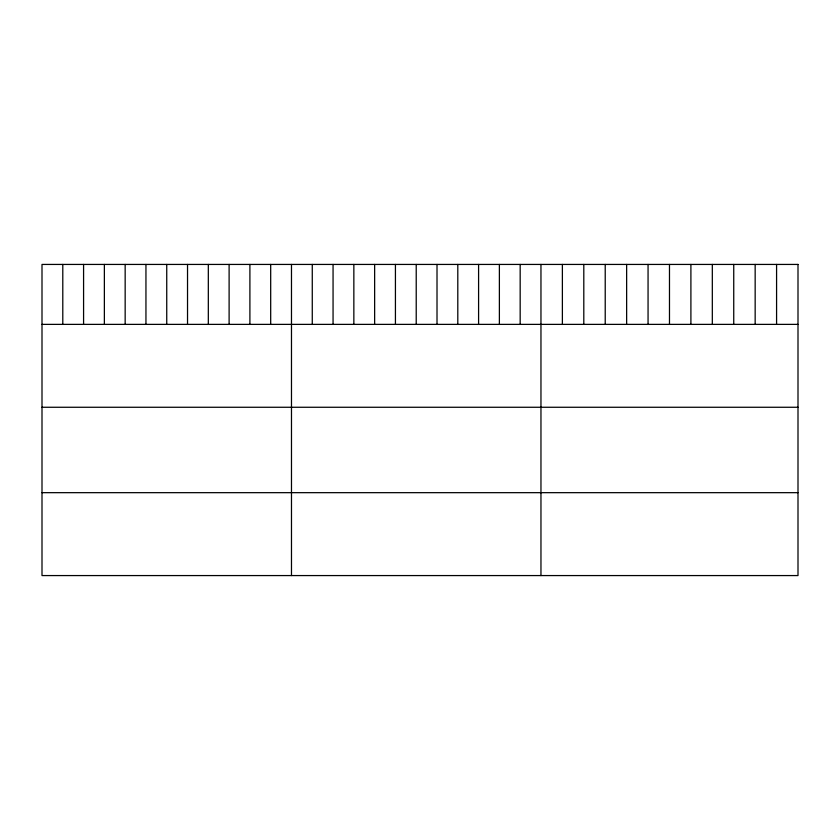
<?xml version="1.0" encoding="UTF-8"?>
<svg xmlns="http://www.w3.org/2000/svg" width="840" height="840" viewBox="0 0 840 840"><rect width="100%" height="100%" fill="white"/><g stroke="black" fill="none" stroke-linecap="round" stroke-linejoin="round"><path stroke-width="1.26" d="M42 324.377L798 324.377M42 407.264L798 407.264M42 492.671L798 492.671M776.58 264.432L776.58 324.377M755.16 264.432L755.16 324.377M733.74 264.432L733.74 324.377M712.32 264.432L712.32 324.377M690.9 264.432L690.9 324.377M669.48 264.432L669.48 324.377M648.06 264.432L648.06 324.377M626.64 264.432L626.64 324.377M605.22 264.432L605.22 324.377M583.8 264.432L583.8 324.377M562.38 264.432L562.38 324.377M540.96 264.432L540.96 575.568M520.17 264.432L520.17 324.377M499.38 264.432L499.38 324.377M478.59 264.432L478.59 324.377M457.8 264.432L457.8 324.377M437.01 264.432L437.01 324.377M416.22 264.432L416.22 324.377M395.43 264.432L395.43 324.377M374.64 264.432L374.64 324.377M353.85 264.432L353.85 324.377M333.06 264.432L333.06 324.377M312.27 264.432L312.27 324.377M291.48 264.432L291.48 575.568M270.69 264.432L270.69 324.377M249.9 264.432L249.9 324.377M229.11 264.432L229.11 324.377M208.32 264.432L208.32 324.377M187.53 264.432L187.53 324.377M166.74 264.432L166.74 324.377M145.95 264.432L145.95 324.377M125.16 264.432L125.16 324.377M104.37 264.432L104.37 324.377M83.58 264.432L83.58 324.377M62.79 264.432L62.79 324.377M798 264.432L42 264.432L42 575.568L798 575.568L798 264.432"/></g></svg>
